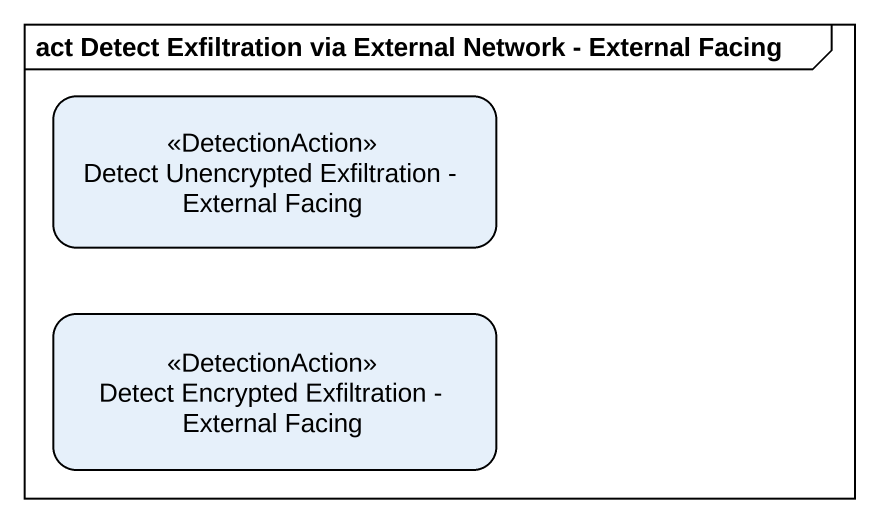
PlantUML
@startuml
mainframe act Detect Exfiltration via External Network - External Facing
hide empty description
state "Detect Unencrypted Exfiltration - External Facing" as Detect_Unencrypted <<DetectionAction>>
state "Detect Encrypted Exfiltration - External Facing" as Detect_Encrypted <<DetectionAction>>
@enduml
